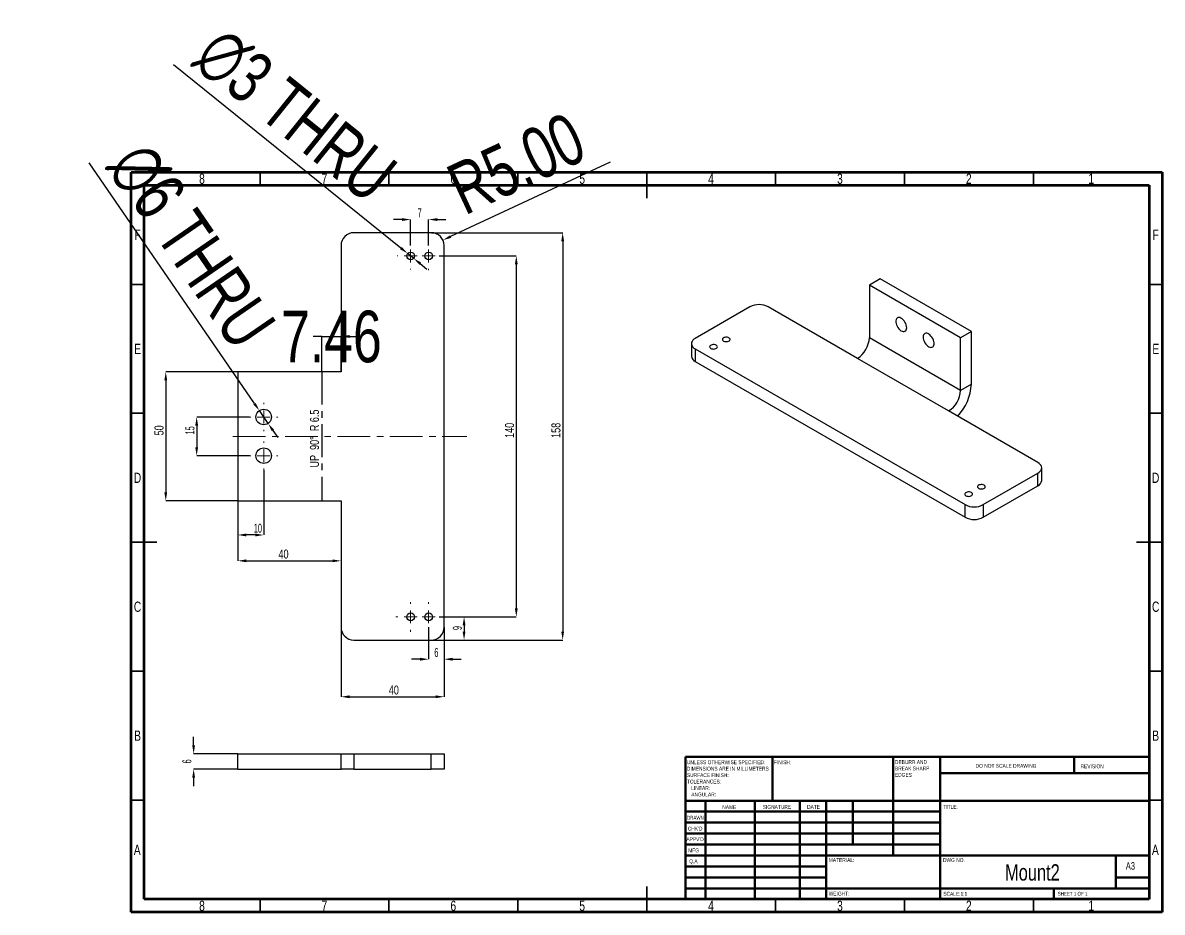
# Model space of a CAD drawing. Header units: inches. Extents: x 1517 to 7040, y -2638 to 1148.
# Drawn here: x 4843.7 to 5285.7, y 572.4 to 917.4 of the extents above; entities that cross this region are included whole.
import ezdxf

# ---------------------------------------------------------------- set-up
doc = ezdxf.new("R2010")
doc.units = ezdxf.units.IN
doc.header["$MEASUREMENT"] = 0
doc.linetypes.add('CENTERX2', pattern=[20.32, 12.7, -2.54, 2.54, -2.54])
doc.styles.add('SLDTEXTSTYLE0', font='TXT', dxfattribs={"width": 0.75})
doc.styles.add('SLDTEXTSTYLE1', font='TXT', dxfattribs={"width": 0.686449})
doc.styles.add('SLDTEXTSTYLE2', font='TXT', dxfattribs={"width": 0.6875})
doc.styles.add('SLDTEXTSTYLE3', font='TXT', dxfattribs={"width": 0.75})
doc.styles.add('SLDTEXTSTYLE8', font='TXT', dxfattribs={"width": 0.589474})
doc.dimstyles.new('SLDDIMSTYLE0', dxfattribs={"dimtxt": 3.5, "dimasz": 3.302, "dimexe": 0, "dimexo": 0.0625, "dimgap": 0.875, "dimtad": 1, "dimrnd": 1e-09, "dimzin": 12, "dimdsep": 46, "dimtxsty": 'SLDTEXTSTYLE3', "dimsah": 1, "dimcen": 0.09, "dimadec": 0, "dimazin": 3, "dimtfac": 1, "dimtofl": 0, "dimtmove": 0, "dimatfit": 3, "dimfxl": 0, "dimfrac": 2, "dimtolj": 1, "dimtzin": 12, "dimarcsym": 0})
doc.dimstyles.new('SLDDIMSTYLE1', dxfattribs={"dimtxt": 3.5, "dimasz": 3.302, "dimexe": 0, "dimexo": 0.0625, "dimgap": 0.875, "dimtad": 1, "dimrnd": 1e-09, "dimzin": 12, "dimdsep": 46, "dimtxsty": 'SLDTEXTSTYLE8', "dimsah": 1, "dimcen": 0.09, "dimadec": 0, "dimazin": 3, "dimtfac": 1, "dimtofl": 0, "dimtmove": 0, "dimatfit": 3, "dimfxl": 0, "dimfrac": 2, "dimtolj": 1, "dimtzin": 12, "dimarcsym": 0})
doc.dimstyles.new('SLDDIMSTYLE2', dxfattribs={"dimtxt": 20, "dimasz": 3.302, "dimexe": 0, "dimexo": 0.0625, "dimgap": 5, "dimtad": 0, "dimtih": 1, "dimtoh": 1, "dimrnd": 1e-09, "dimzin": 4, "dimdsep": 46, "dimtxsty": 'SLDTEXTSTYLE0', "dimblk1": 'NONE', "dimsah": 1, "dimcen": 0, "dimadec": 0, "dimazin": 1, "dimtfac": 1, "dimtmove": 0, "dimatfit": 3, "dimldrblk": 'NONE', "dimfxl": 0, "dimfrac": 2, "dimtolj": 1, "dimtzin": 12, "dimarcsym": 0})
doc.dimstyles.new('SLDDIMSTYLE3', dxfattribs={"dimtxt": 20, "dimasz": 3.302, "dimexe": 0, "dimexo": 0.0625, "dimgap": 5, "dimtad": 1, "dimrnd": 1e-09, "dimzin": 12, "dimdsep": 46, "dimtxsty": 'SLDTEXTSTYLE0', "dimsah": 1, "dimcen": 0.09, "dimadec": 0, "dimazin": 3, "dimtfac": 1, "dimtmove": 0, "dimatfit": 0, "dimfxl": 0, "dimfrac": 2, "dimtolj": 1, "dimtzin": 12, "dimarcsym": 0})
doc.dimstyles.new('SLDDIMSTYLE4', dxfattribs={"dimtxt": 20, "dimasz": 3.302, "dimexe": 0, "dimexo": 0.0625, "dimgap": 5, "dimtad": 1, "dimrnd": 1e-09, "dimzin": 4, "dimdsep": 46, "dimtxsty": 'SLDTEXTSTYLE0', "dimsah": 1, "dimcen": 0, "dimadec": 0, "dimazin": 1, "dimtfac": 1, "dimtofl": 0, "dimtmove": 0, "dimatfit": 3, "dimfxl": 0, "dimfrac": 2, "dimtolj": 1, "dimtzin": 12, "dimarcsym": 0})

# ---------------------------------------------------------------- blocks, each defined once
blk = doc.blocks.new('SW_NOTE_0')
at = {"color": 0, "linetype": 'Continuous', "lineweight": 0, "char_height": 1.5, "attachment_point": 1, "style": 'SLDTEXTSTYLE0'}
for s, insert in [('UNLESS OTHERWISE SPECIFIED:', (0, 1.93)), ('SURFACE FINISH:', (0, -3.07)), ('DIMENSIONS ARE IN MILLIMETERS', (0, -0.57)), ('TOLERANCES:', (0, -5.57)), ('LINEAR:', (1.69, -8.07)), ('ANGULAR:', (1.69, -10.57))]:
    blk.add_mtext(s, dxfattribs=dict(at, insert=insert))
blk = doc.blocks.new('SW_NOTE_0_1')
at = {"color": 0, "linetype": 'Continuous', "lineweight": 0, "char_height": 1.5, "attachment_point": 1, "style": 'SLDTEXTSTYLE0'}
for s, insert in [('DEBURR AND', (0, 1.93)), ('BREAK SHARP', (0, -0.57)), ('EDGES', (0, -3.07))]:
    blk.add_mtext(s, dxfattribs=dict(at, insert=insert))
blk = doc.blocks.new('*D649')
at = {"color": 0, "linetype": 'Continuous', "lineweight": -2, "transparency": 16777216}
for p, q in [((4927.08, 781.97), (4899.14, 781.97)), ((4899.14, 778.67), (4899.14, 735.27)), ((4927.08, 731.97), (4899.14, 731.97))]:
    blk.add_line(p, q, dxfattribs=at)
at = {"color": 0, "linetype": 'Continuous', "transparency": 16777216}
for points in [[(4898.59, 778.67), (4899.69, 778.67), (4899.14, 781.97)], [(4898.59, 735.27), (4899.69, 735.27), (4899.14, 731.97)]]:
    blk.add_solid(points, dxfattribs=at)
at = {"layer": 'Defpoints', "color": 0, "linetype": 'Continuous', "transparency": 16777216}
for p in [(4927.14, 781.97), (4899.14, 731.97), (4927.14, 731.97)]:
    blk.add_point(p, dxfattribs=at)
at = {"color": 0, "linetype": 'Continuous', "lineweight": 18, "transparency": 16777216, "insert": (4894.77, 759.29), "char_height": 3.5, "attachment_point": 2, "rotation": 90, "style": 'SLDTEXTSTYLE3'}
blk.add_mtext('\\A1;50', dxfattribs=at)
blk = doc.blocks.new('*D650')
at = {"color": 0, "linetype": 'Continuous', "lineweight": -2, "transparency": 16777216}
for p, q in [((4931.58, 764.47), (4911.14, 764.47)), ((4911.14, 761.17), (4911.14, 752.77)), ((4931.58, 749.47), (4911.14, 749.47))]:
    blk.add_line(p, q, dxfattribs=at)
at = {"color": 0, "linetype": 'Continuous', "transparency": 16777216}
for points in [[(4910.59, 761.17), (4911.69, 761.17), (4911.14, 764.47)], [(4910.59, 752.77), (4911.69, 752.77), (4911.14, 749.47)]]:
    blk.add_solid(points, dxfattribs=at)
at = {"layer": 'Defpoints', "color": 0, "linetype": 'Continuous', "transparency": 16777216}
for p in [(4931.64, 764.47), (4911.14, 749.47), (4931.64, 749.47)]:
    blk.add_point(p, dxfattribs=at)
at = {"color": 0, "linetype": 'Continuous', "lineweight": 18, "transparency": 16777216, "insert": (4906.77, 759.29), "char_height": 3.5, "attachment_point": 2, "rotation": 90, "style": 'SLDTEXTSTYLE8'}
blk.add_mtext('\\A1;15', dxfattribs=at)
blk = doc.blocks.new('*D651')
at = {"color": 0, "linetype": 'Continuous', "lineweight": -2, "transparency": 16777216}
for p, q in [((4937.14, 743.9), (4937.14, 718.72)), ((4927.14, 731.9), (4927.14, 718.72)), ((4933.84, 718.72), (4930.45, 718.72))]:
    blk.add_line(p, q, dxfattribs=at)
at = {"color": 0, "linetype": 'Continuous', "transparency": 16777216}
for points in [[(4930.45, 719.27), (4930.45, 718.17), (4927.14, 718.72)], [(4933.84, 719.27), (4933.84, 718.17), (4937.14, 718.72)]]:
    blk.add_solid(points, dxfattribs=at)
at = {"layer": 'Defpoints', "color": 0, "linetype": 'Continuous', "transparency": 16777216}
for p in [(4937.14, 743.97), (4927.14, 731.97), (4927.14, 718.72)]:
    blk.add_point(p, dxfattribs=at)
at = {"color": 0, "linetype": 'Continuous', "lineweight": 18, "transparency": 16777216, "insert": (4934.9, 723.09), "char_height": 3.5, "attachment_point": 2, "style": 'SLDTEXTSTYLE8'}
blk.add_mtext('\\A1;10', dxfattribs=at)
blk = doc.blocks.new('*D652')
at = {"color": 0, "linetype": 'Continuous', "lineweight": -2, "transparency": 16777216}
for p, q in [((4927.14, 731.9), (4927.14, 708.7)), ((4967.14, 731.9), (4967.14, 708.7)), ((4930.45, 708.7), (4963.84, 708.7))]:
    blk.add_line(p, q, dxfattribs=at)
at = {"color": 0, "linetype": 'Continuous', "transparency": 16777216}
for points in [[(4930.45, 709.25), (4930.45, 708.15), (4927.14, 708.7)], [(4963.84, 709.25), (4963.84, 708.15), (4967.14, 708.7)]]:
    blk.add_solid(points, dxfattribs=at)
at = {"layer": 'Defpoints', "color": 0, "linetype": 'Continuous', "transparency": 16777216}
for p in [(4927.14, 731.97), (4967.14, 731.97), (4967.14, 708.7)]:
    blk.add_point(p, dxfattribs=at)
at = {"color": 0, "linetype": 'Continuous', "lineweight": 18, "transparency": 16777216, "insert": (4944.84, 713.08), "char_height": 3.5, "attachment_point": 2, "style": 'SLDTEXTSTYLE3'}
blk.add_mtext('\\A1;40', dxfattribs=at)
blk = doc.blocks.new('*D653')
at = {"color": 0, "linetype": 'Continuous', "lineweight": -2, "transparency": 16777216}
for p, q in [((4959.68, 795.72), (4956.38, 795.72)), ((4959.68, 782.03), (4959.68, 795.72)), ((4959.68, 795.72), (4967.14, 795.72)), ((4967.14, 782.03), (4967.14, 795.72)), ((4970.45, 795.72), (4973.75, 795.72))]:
    blk.add_line(p, q, dxfattribs=at)
at = {"color": 0, "linetype": 'Continuous', "transparency": 16777216}
blk.add_solid([(4970.45, 796.27), (4970.45, 795.16), (4967.14, 795.72)], dxfattribs=at)
at = {"layer": 'Defpoints', "color": 0, "linetype": 'Continuous', "transparency": 16777216}
for p in [(4967.14, 795.72), (4959.68, 781.97), (4967.14, 781.97)]:
    blk.add_point(p, dxfattribs=at)
at = {"color": 0, "linetype": 'Continuous', "lineweight": 18, "transparency": 16777216, "insert": (4963.41, 805.72), "char_height": 20, "attachment_point": 2, "style": 'SLDTEXTSTYLE0'}
blk.add_mtext('\\A1;7.46', dxfattribs=at)
blk = doc.blocks.new('_None')
blk = doc.blocks.new('*D654')
at = {"color": 0, "linetype": 'Continuous', "lineweight": -2, "transparency": 16777216}
for p, q in [((4933.57, 769.66), (4869.4, 863.04)), ((4938.84, 762), (4935.45, 766.94)), ((4940.71, 759.27), (4942.58, 756.55))]:
    blk.add_line(p, q, dxfattribs=at)
at = {"color": 0, "linetype": 'Continuous', "transparency": 16777216}
for points in [[(4934.03, 769.97), (4933.12, 769.35), (4935.45, 766.94)], [(4941.17, 759.59), (4940.26, 758.96), (4938.84, 762)]]:
    blk.add_solid(points, dxfattribs=at)
at = {"layer": 'Defpoints', "color": 0, "linetype": 'Continuous', "transparency": 16777216}
for p in [(4935.45, 766.94), (4938.84, 762)]:
    blk.add_point(p, dxfattribs=at)
at = {"color": 0, "linetype": 'Continuous', "lineweight": 18, "transparency": 16777216, "insert": (4892.83, 873.08), "char_height": 20, "attachment_point": 1, "rotation": 304.5006, "style": 'SLDTEXTSTYLE0'}
blk.add_mtext('\\A1;∅6 THRU', dxfattribs=at)
blk = doc.blocks.new('*D655')
at = {"color": 0, "linetype": 'Continuous', "lineweight": -2, "transparency": 16777216}
for p, q in [((4967.14, 682.9), (4967.14, 655.97)), ((5007.14, 682.9), (5007.14, 655.97)), ((4970.45, 655.97), (5003.84, 655.97))]:
    blk.add_line(p, q, dxfattribs=at)
at = {"color": 0, "linetype": 'Continuous', "transparency": 16777216}
for points in [[(4970.45, 656.52), (4970.45, 655.42), (4967.14, 655.97)], [(5003.84, 656.52), (5003.84, 655.42), (5007.14, 655.97)]]:
    blk.add_solid(points, dxfattribs=at)
at = {"layer": 'Defpoints', "color": 0, "linetype": 'Continuous', "transparency": 16777216}
for p in [(4967.14, 682.97), (5007.14, 682.97), (5007.14, 655.97)]:
    blk.add_point(p, dxfattribs=at)
at = {"color": 0, "linetype": 'Continuous', "lineweight": 18, "transparency": 16777216, "insert": (4987.63, 660.34), "char_height": 3.5, "attachment_point": 2, "style": 'SLDTEXTSTYLE3'}
blk.add_mtext('\\A1;40', dxfattribs=at)
blk = doc.blocks.new('*D656')
at = {"color": 0, "linetype": 'Continuous', "lineweight": -2, "transparency": 16777216}
for p, q in [((4990.84, 841.07), (4987.54, 841.07)), ((4994.14, 831.03), (4994.14, 841.07)), ((5001.14, 831.03), (5001.14, 841.07)), ((5004.45, 841.07), (5007.75, 841.07))]:
    blk.add_line(p, q, dxfattribs=at)
at = {"color": 0, "linetype": 'Continuous', "transparency": 16777216}
for points in [[(4990.84, 841.62), (4990.84, 840.52), (4994.14, 841.07)], [(5004.45, 841.62), (5004.45, 840.52), (5001.14, 841.07)]]:
    blk.add_solid(points, dxfattribs=at)
at = {"layer": 'Defpoints', "color": 0, "linetype": 'Continuous', "transparency": 16777216}
for p in [(5001.14, 841.07), (4994.14, 830.97), (5001.14, 830.97)]:
    blk.add_point(p, dxfattribs=at)
at = {"color": 0, "linetype": 'Continuous', "lineweight": 18, "transparency": 16777216, "insert": (4997.64, 845.44), "char_height": 3.5, "attachment_point": 2, "style": 'SLDTEXTSTYLE8'}
blk.add_mtext('\\A1;7', dxfattribs=at)
blk = doc.blocks.new('*D657')
at = {"color": 0, "linetype": 'Continuous', "lineweight": -2, "transparency": 16777216}
blk.add_line((5071.59, 863.31), (5009.67, 834.47), dxfattribs=at)
at = {"color": 0, "linetype": 'Continuous', "transparency": 16777216}
blk.add_solid([(5009.44, 834.97), (5009.9, 833.97), (5006.68, 833.08)], dxfattribs=at)
at = {"layer": 'Defpoints', "color": 0, "linetype": 'Continuous', "transparency": 16777216}
for p in [(5006.68, 833.08), (5002.14, 830.97)]:
    blk.add_point(p, dxfattribs=at)
at = {"color": 0, "linetype": 'Continuous', "lineweight": 18, "transparency": 16777216, "insert": (5006.64, 860.64), "char_height": 20, "attachment_point": 1, "rotation": 24.972, "style": 'SLDTEXTSTYLE0'}
blk.add_mtext('\\A1;R5.00', dxfattribs=at)
blk = doc.blocks.new('*D658')
at = {"color": 0, "linetype": 'Continuous', "lineweight": -2, "transparency": 16777216}
for p, q in [((4990.4, 829.98), (4902.16, 901.05)), ((4995.31, 826.03), (4992.98, 827.91)), ((4997.88, 823.96), (5000.46, 821.88))]:
    blk.add_line(p, q, dxfattribs=at)
at = {"color": 0, "linetype": 'Continuous', "transparency": 16777216}
for points in [[(4990.75, 830.41), (4990.06, 829.55), (4992.98, 827.91)], [(4998.23, 824.38), (4997.54, 823.53), (4995.31, 826.03)]]:
    blk.add_solid(points, dxfattribs=at)
at = {"layer": 'Defpoints', "color": 0, "linetype": 'Continuous', "transparency": 16777216}
for p in [(4992.98, 827.91), (4995.31, 826.03)]:
    blk.add_point(p, dxfattribs=at)
at = {"color": 0, "linetype": 'Continuous', "lineweight": 18, "transparency": 16777216, "insert": (4921.74, 917.38), "char_height": 20, "attachment_point": 1, "rotation": 321.1539, "style": 'SLDTEXTSTYLE0'}
blk.add_mtext('\\A1;∅3 THRU', dxfattribs=at)
blk = doc.blocks.new('*D659')
at = {"color": 0, "linetype": 'Continuous', "lineweight": -2, "transparency": 16777216}
for p, q in [((5002.21, 835.97), (5053.14, 835.97)), ((5053.14, 832.67), (5053.14, 681.27)), ((5002.21, 677.97), (5053.14, 677.97))]:
    blk.add_line(p, q, dxfattribs=at)
at = {"color": 0, "linetype": 'Continuous', "transparency": 16777216}
for points in [[(5052.59, 832.67), (5053.69, 832.67), (5053.14, 835.97)], [(5052.59, 681.27), (5053.69, 681.27), (5053.14, 677.97)]]:
    blk.add_solid(points, dxfattribs=at)
at = {"layer": 'Defpoints', "color": 0, "linetype": 'Continuous', "transparency": 16777216}
for p in [(5002.14, 835.97), (5002.14, 677.97), (5053.14, 677.97)]:
    blk.add_point(p, dxfattribs=at)
at = {"color": 0, "linetype": 'Continuous', "lineweight": 18, "transparency": 16777216, "insert": (5048.77, 759.29), "char_height": 3.5, "attachment_point": 2, "rotation": 90, "style": 'SLDTEXTSTYLE3'}
blk.add_mtext('\\A1;158', dxfattribs=at)
blk = doc.blocks.new('*D660')
at = {"color": 0, "linetype": 'Continuous', "lineweight": -2, "transparency": 16777216}
for p, q in [((5005.21, 826.97), (5035.14, 826.97)), ((5035.14, 823.67), (5035.14, 690.27)), ((5005.21, 686.97), (5035.14, 686.97))]:
    blk.add_line(p, q, dxfattribs=at)
at = {"color": 0, "linetype": 'Continuous', "transparency": 16777216}
for points in [[(5034.59, 823.67), (5035.69, 823.67), (5035.14, 826.97)], [(5034.59, 690.27), (5035.69, 690.27), (5035.14, 686.97)]]:
    blk.add_solid(points, dxfattribs=at)
at = {"layer": 'Defpoints', "color": 0, "linetype": 'Continuous', "transparency": 16777216}
for p in [(5005.14, 826.97), (5005.14, 686.97), (5035.14, 686.97)]:
    blk.add_point(p, dxfattribs=at)
at = {"color": 0, "linetype": 'Continuous', "lineweight": 18, "transparency": 16777216, "insert": (5030.77, 759.29), "char_height": 3.5, "attachment_point": 2, "rotation": 90, "style": 'SLDTEXTSTYLE3'}
blk.add_mtext('\\A1;140', dxfattribs=at)
blk = doc.blocks.new('*D661')
at = {"color": 0, "linetype": 'Continuous', "lineweight": -2, "transparency": 16777216}
for p, q in [((5005.21, 686.97), (5014.88, 686.97)), ((5014.88, 683.67), (5014.88, 681.27)), ((5002.21, 677.97), (5014.88, 677.97))]:
    blk.add_line(p, q, dxfattribs=at)
at = {"color": 0, "linetype": 'Continuous', "transparency": 16777216}
for points in [[(5014.33, 683.67), (5015.43, 683.67), (5014.88, 686.97)], [(5014.33, 681.27), (5015.43, 681.27), (5014.88, 677.97)]]:
    blk.add_solid(points, dxfattribs=at)
at = {"layer": 'Defpoints', "color": 0, "linetype": 'Continuous', "transparency": 16777216}
for p in [(5005.14, 686.97), (5002.14, 677.97), (5014.88, 677.97)]:
    blk.add_point(p, dxfattribs=at)
at = {"color": 0, "linetype": 'Continuous', "lineweight": 18, "transparency": 16777216, "insert": (5010.5, 682.61), "char_height": 3.5, "attachment_point": 2, "rotation": 90, "style": 'SLDTEXTSTYLE8'}
blk.add_mtext('\\A1;9', dxfattribs=at)
blk = doc.blocks.new('*D662')
at = {"color": 0, "linetype": 'Continuous', "lineweight": -2, "transparency": 16777216}
for p, q in [((5001.14, 682.9), (5001.14, 670.53)), ((5007.14, 682.9), (5007.14, 670.53)), ((4997.84, 670.53), (4994.54, 670.53)), ((5010.45, 670.53), (5013.75, 670.53))]:
    blk.add_line(p, q, dxfattribs=at)
at = {"color": 0, "linetype": 'Continuous', "transparency": 16777216}
for points in [[(4997.84, 671.08), (4997.84, 669.98), (5001.14, 670.53)], [(5010.45, 671.08), (5010.45, 669.98), (5007.14, 670.53)]]:
    blk.add_solid(points, dxfattribs=at)
at = {"layer": 'Defpoints', "color": 0, "linetype": 'Continuous', "transparency": 16777216}
for p in [(5001.14, 682.97), (5007.14, 682.97), (5001.14, 670.53)]:
    blk.add_point(p, dxfattribs=at)
at = {"color": 0, "linetype": 'Continuous', "lineweight": 18, "transparency": 16777216, "insert": (5004.14, 674.91), "char_height": 3.5, "attachment_point": 2, "style": 'SLDTEXTSTYLE8'}
blk.add_mtext('\\A1;6', dxfattribs=at)
blk = doc.blocks.new('SW_CENTERMARKSYMBOL_0')
at = {"color": 0, "linetype": 'Continuous', "lineweight": 18}
for p, q in [((0, 5), (0, 5.5)), ((-5, 0), (-5.5, 0)), ((0, 0), (-2.5, 0)), ((0, 0), (0, 2.5)), ((0, 0), (0, -2.5)), ((0, 0), (2.5, 0)), ((5, 0), (5.5, 0)), ((0, -5), (0, -5.5))]:
    blk.add_line(p, q, dxfattribs=at)
blk = doc.blocks.new('SW_CENTERMARKSYMBOL_1')
at = {"color": 0, "linetype": 'Continuous', "lineweight": 18}
for p, q in [((0, 5), (0, 5.5)), ((-5, 0), (-5.5, 0)), ((0, 0), (-2.5, 0)), ((0, 0), (0, 2.5)), ((0, 0), (0, -2.5)), ((0, 0), (2.5, 0)), ((5, 0), (5.5, 0)), ((0, -5), (0, -5.5))]:
    blk.add_line(p, q, dxfattribs=at)
blk = doc.blocks.new('SW_CENTERMARKSYMBOL_2')
at = {"color": 0, "linetype": 'Continuous', "lineweight": 18}
for p, q in [((0, 5), (0, 5.75)), ((-5, 0), (-5.75, 0)), ((0, 0), (-2.5, 0)), ((0, 0), (0, 2.5)), ((0, 0), (0, -2.5)), ((0, 0), (2.5, 0)), ((5, 0), (5.75, 0)), ((0, -5), (0, -5.75))]:
    blk.add_line(p, q, dxfattribs=at)
blk = doc.blocks.new('SW_CENTERMARKSYMBOL_3')
at = {"color": 0, "linetype": 'Continuous', "lineweight": 18}
for p, q in [((0, 5), (0, 5.75)), ((-5, 0), (-5.75, 0)), ((0, 0), (-2.5, 0)), ((0, 0), (0, 2.5)), ((0, 0), (0, -2.5)), ((0, 0), (2.5, 0)), ((5, 0), (5.75, 0)), ((0, -5), (0, -5.75))]:
    blk.add_line(p, q, dxfattribs=at)
blk = doc.blocks.new('SW_CENTERMARKSYMBOL_4')
at = {"color": 0, "linetype": 'Continuous', "lineweight": 18}
for p, q in [((0, 5), (0, 5.5)), ((-5, 0), (-5.5, 0)), ((0, 0), (-2.5, 0)), ((0, 0), (0, 2.5)), ((0, 0), (0, -2.5)), ((0, 0), (2.5, 0)), ((5, 0), (5.5, 0)), ((0, -5), (0, -5.5))]:
    blk.add_line(p, q, dxfattribs=at)
blk = doc.blocks.new('SW_CENTERMARKSYMBOL_5')
at = {"color": 0, "linetype": 'Continuous', "lineweight": 0}
for p, q in [((0, 5), (0, 5.25)), ((-5, 0), (-5.25, 0)), ((0, 0), (-2.5, 0)), ((0, 0), (0, 2.5)), ((0, 0), (0, -2.5)), ((0, 0), (2.5, 0)), ((5, 0), (5.25, 0)), ((0, -5), (0, -5.25))]:
    blk.add_line(p, q, dxfattribs=at)
blk = doc.blocks.new('*D663')
at = {"color": 0, "linetype": 'Continuous', "lineweight": -2, "transparency": 16777216}
for p, q in [((4909.96, 637.19), (4909.96, 640.49)), ((4927.08, 633.88), (4909.96, 633.88)), ((4927.08, 627.88), (4909.96, 627.88)), ((4909.96, 624.58), (4909.96, 621.28))]:
    blk.add_line(p, q, dxfattribs=at)
at = {"color": 0, "linetype": 'Continuous', "transparency": 16777216}
for points in [[(4909.41, 637.19), (4910.51, 637.19), (4909.96, 633.88)], [(4909.41, 624.58), (4910.51, 624.58), (4909.96, 627.88)]]:
    blk.add_solid(points, dxfattribs=at)
at = {"layer": 'Defpoints', "color": 0, "linetype": 'Continuous', "transparency": 16777216}
for p in [(4927.14, 633.88), (4909.96, 627.88), (4927.14, 627.88)]:
    blk.add_point(p, dxfattribs=at)
at = {"color": 0, "linetype": 'Continuous', "lineweight": 18, "transparency": 16777216, "insert": (4905.59, 630.88), "char_height": 3.5, "attachment_point": 2, "rotation": 90, "style": 'SLDTEXTSTYLE8'}
blk.add_mtext('\\A1;6', dxfattribs=at)

msp = doc.modelspace()

# ---------------------------------------------------------------- linework, layer by layer
at = {"color": 7, "linetype": 'Continuous', "lineweight": 70}
for p, q in [((4885.738, 572.405), (4885.738, 859.405)), ((4885.738, 859.405), (5285.738, 859.405)), ((5285.738, 859.405), (5285.738, 572.405)), ((4890.738, 577.405), (4890.738, 854.405)), ((4890.738, 854.405), (5280.738, 854.405)), ((5280.738, 854.405), (5280.738, 577.405)), ((5280.738, 577.405), (4890.738, 577.405)), ((5285.738, 572.405), (4885.738, 572.405))]:
    msp.add_line(p, q, dxfattribs=at)
at = {"color": 7, "linetype": 'Continuous', "lineweight": 35}
for p, q in [((4935.738, 854.405), (4935.738, 859.405)), ((4985.738, 854.405), (4985.738, 859.405)), ((5035.738, 854.405), (5035.738, 859.405)), ((5085.738, 859.405), (5085.738, 849.405)), ((5085.738, 854.405), (5085.738, 859.405)), ((5135.738, 854.405), (5135.738, 859.405)), ((5185.738, 854.405), (5185.738, 859.405)), ((5235.738, 854.405), (5235.738, 859.405)), ((4890.738, 815.905), (4885.738, 815.905)), ((5280.738, 815.905), (5285.738, 815.905)), ((4890.738, 765.905), (4885.738, 765.905)), ((5280.738, 765.905), (5285.738, 765.905)), ((4885.738, 715.905), (4895.738, 715.905)), ((4890.738, 715.905), (4885.738, 715.905)), ((5285.738, 715.905), (5275.738, 715.905)), ((5280.738, 715.905), (5285.738, 715.905)), ((4890.738, 665.905), (4885.738, 665.905)), ((5280.738, 665.905), (5285.738, 665.905)), ((4890.738, 615.905), (4885.738, 615.905)), ((5280.738, 615.905), (5285.738, 615.905)), ((5085.738, 572.405), (5085.738, 582.405)), ((4935.738, 577.405), (4935.738, 572.405)), ((4985.738, 577.405), (4985.738, 572.405)), ((5035.738, 577.405), (5035.738, 572.405)), ((5085.738, 577.405), (5085.738, 572.405)), ((5135.738, 577.405), (5135.738, 572.405)), ((5185.738, 577.405), (5185.738, 572.405)), ((5235.738, 577.405), (5235.738, 572.405))]:
    msp.add_line(p, q, dxfattribs=at)
at = {"color": 7, "linetype": 'Continuous', "lineweight": 25}
for p, q in [((5002.144, 835.967), (4972.144, 835.967)), ((4967.144, 830.967), (4967.144, 781.967)), ((5007.144, 682.967), (5007.144, 830.967)), ((5176.355, 818.106), (5172.112, 815.656)), ((5211.71, 797.695), (5176.355, 818.106)), ((5207.468, 795.246), (5172.112, 815.656)), ((5172.112, 815.656), (5172.112, 795.18)), ((5125.797, 807.221), (5104.584, 794.975)), ((5167.516, 787.219), (5132.868, 807.221)), ((5211.71, 797.695), (5207.468, 795.246)), ((5211.71, 777.219), (5211.71, 797.695)), ((5103.119, 792.934), (5103.119, 788.034)), ((5207.468, 774.769), (5172.112, 795.18)), ((5207.468, 774.769), (5207.468, 795.246)), ((5104.584, 790.893), (5209.235, 730.478)), ((5104.584, 790.893), (5104.584, 785.993)), ((5202.872, 766.808), (5167.516, 787.219)), ((5104.584, 785.993), (5209.235, 725.579)), ((4927.144, 781.967), (4927.144, 731.967)), ((4967.144, 781.967), (4927.144, 781.967)), ((5211.71, 777.219), (5207.468, 774.769)), ((5237.52, 746.806), (5202.872, 766.808)), ((5216.307, 730.478), (5237.52, 742.724)), ((5237.52, 737.825), (5237.52, 742.724)), ((5238.984, 739.866), (5238.984, 744.765)), ((5216.307, 725.579), (5237.52, 737.825)), ((4927.144, 731.967), (4967.144, 731.967)), ((4967.144, 731.967), (4967.144, 682.967)), ((5209.235, 725.579), (5209.235, 730.478)), ((5216.307, 730.478), (5216.307, 725.579)), ((4972.144, 677.967), (5002.144, 677.967)), ((4927.144, 627.884), (4927.144, 633.884)), ((4927.144, 633.884), (4967.144, 633.884)), ((4967.144, 627.884), (4967.144, 633.884)), ((4967.144, 633.884), (4972.144, 633.884)), ((4972.144, 633.884), (4972.144, 627.884)), ((4972.144, 633.884), (5002.144, 633.884)), ((5002.144, 627.884), (5002.144, 633.884)), ((5002.144, 633.884), (5007.144, 633.884)), ((5007.144, 633.884), (5007.144, 627.884)), ((4927.144, 627.884), (4967.144, 627.884)), ((4972.144, 627.884), (4967.144, 627.884)), ((4972.144, 627.884), (5002.144, 627.884)), ((5007.144, 627.884), (5002.144, 627.884))]:
    msp.add_line(p, q, dxfattribs=at)
at = {"color": 7, "linetype": 'CENTERX2'}
msp.add_line((4959.683, 781.967), (4959.683, 731.967), dxfattribs=at)
at = {"color": 7, "linetype": 'CENTERX2', "lineweight": 18}
msp.add_line((4925.144, 756.967), (5015.969, 756.967), dxfattribs=at)
at = {"color": 7, "linetype": 'Continuous', "lineweight": 50}
for p, q in [((5100.738, 632.655), (5280.738, 632.655)), ((5100.738, 632.655), (5100.738, 577.405)), ((5134.538, 615.655), (5134.538, 632.655)), ((5181.338, 632.655), (5181.338, 594.405)), ((5199.538, 632.655), (5199.538, 577.405)), ((5251.538, 626.28), (5251.538, 632.655)), ((5280.738, 626.28), (5199.538, 626.28)), ((5280.738, 615.655), (5100.738, 615.655)), ((5108.538, 615.655), (5108.538, 577.405)), ((5127.729, 615.655), (5127.729, 577.405)), ((5145.137, 615.655), (5145.137, 577.405)), ((5155.338, 577.405), (5155.338, 615.655)), ((5165.738, 598.655), (5165.738, 615.655)), ((5199.538, 611.405), (5100.738, 611.405)), ((5199.538, 607.155), (5100.738, 607.155)), ((5199.538, 602.905), (5100.738, 602.905)), ((5199.538, 598.655), (5100.738, 598.655)), ((5155.338, 594.405), (5100.738, 594.405)), ((5155.338, 594.405), (5280.738, 594.405)), ((5267.738, 581.655), (5267.738, 594.405)), ((5155.338, 590.155), (5100.738, 590.155)), ((5155.338, 585.905), (5100.738, 585.905)), ((5280.738, 585.905), (5267.738, 585.905)), ((5100.738, 581.655), (5280.738, 581.655)), ((5243.738, 577.405), (5243.738, 581.655))]:
    msp.add_line(p, q, dxfattribs=at)
at = {"color": 7, "linetype": 'Continuous', "lineweight": 25, "flags": 128}
for points in [[(5186.608, 799.123), (5186.565, 799.641), (5186.436, 800.188), (5186.228, 800.742), (5185.948, 801.279), (5185.609, 801.778), (5185.223, 802.219), (5184.808, 802.583), (5184.379, 802.856), (5183.955, 803.026), (5183.553, 803.086), (5183.188, 803.034), (5182.877, 802.872), (5182.632, 802.607), (5182.463, 802.249), (5182.376, 801.813), (5182.376, 801.318), (5182.463, 800.782), (5182.632, 800.229), (5182.877, 799.681), (5183.188, 799.16), (5183.553, 798.687), (5183.955, 798.283), (5184.379, 797.963), (5184.808, 797.74), (5185.223, 797.625), (5185.609, 797.621), (5185.948, 797.728), (5186.228, 797.943), (5186.436, 798.256), (5186.565, 798.655), (5186.608, 799.123)], [(5192.972, 795.449), (5193.015, 794.931), (5193.144, 794.384), (5193.352, 793.83), (5193.632, 793.293), (5193.971, 792.793), (5194.357, 792.352), (5194.772, 791.988), (5195.201, 791.716), (5195.625, 791.546), (5196.028, 791.486), (5196.392, 791.538), (5196.703, 791.699), (5196.948, 791.965), (5197.117, 792.322), (5197.204, 792.758), (5197.204, 793.254), (5197.117, 793.789), (5196.948, 794.342), (5196.703, 794.891), (5196.392, 795.412), (5196.028, 795.884), (5195.625, 796.289), (5195.201, 796.609), (5194.772, 796.831), (5194.357, 796.947), (5193.971, 796.951), (5193.632, 796.843), (5193.352, 796.629), (5193.144, 796.316), (5193.015, 795.917), (5192.972, 795.449)], [(5104.584, 794.975), (5104.074, 794.63), (5103.664, 794.244), (5103.364, 793.826), (5103.181, 793.385), (5103.119, 792.934), (5103.181, 792.482), (5103.364, 792.042), (5103.664, 791.623), (5104.074, 791.237), (5104.584, 790.893)], [(5110.594, 791.097), (5110.936, 790.949), (5111.336, 790.863), (5111.762, 790.845), (5112.179, 790.898), (5112.554, 791.016), (5112.856, 791.19), (5113.06, 791.406), (5113.151, 791.647), (5113.12, 791.893), (5112.971, 792.124), (5112.715, 792.321), (5112.374, 792.469), (5111.974, 792.555), (5111.548, 792.573), (5111.131, 792.52), (5110.756, 792.402), (5110.454, 792.228), (5110.249, 792.012), (5110.159, 791.771), (5110.189, 791.525), (5110.338, 791.294), (5110.594, 791.097)], [(5115.544, 793.954), (5115.886, 793.806), (5116.286, 793.72), (5116.711, 793.703), (5117.129, 793.755), (5117.503, 793.873), (5117.805, 794.047), (5118.01, 794.264), (5118.101, 794.505), (5118.07, 794.75), (5117.921, 794.981), (5117.665, 795.179), (5117.323, 795.326), (5116.923, 795.413), (5116.497, 795.43), (5116.08, 795.378), (5115.706, 795.26), (5115.404, 795.085), (5115.199, 794.869), (5115.108, 794.628), (5115.139, 794.382), (5115.288, 794.151), (5115.544, 793.954)], [(5237.52, 742.724), (5238.029, 743.069), (5238.439, 743.455), (5238.739, 743.874), (5238.923, 744.314), (5238.984, 744.765), (5238.923, 745.217), (5238.739, 745.657), (5238.439, 746.076), (5238.029, 746.462), (5237.52, 746.806)], [(5216.66, 738.03), (5216.318, 738.178), (5215.918, 738.264), (5215.492, 738.282), (5215.075, 738.229), (5214.701, 738.111), (5214.399, 737.937), (5214.194, 737.72), (5214.103, 737.48), (5214.134, 737.234), (5214.283, 737.003), (5214.539, 736.806), (5214.881, 736.658), (5215.281, 736.572), (5215.706, 736.554), (5216.124, 736.606), (5216.498, 736.725), (5216.8, 736.899), (5217.005, 737.115), (5217.096, 737.356), (5217.065, 737.602), (5216.916, 737.833), (5216.66, 738.03)], [(5211.71, 735.173), (5211.369, 735.32), (5210.969, 735.407), (5210.543, 735.424), (5210.125, 735.372), (5209.751, 735.254), (5209.449, 735.079), (5209.244, 734.863), (5209.153, 734.622), (5209.184, 734.376), (5209.333, 734.145), (5209.589, 733.948), (5209.931, 733.8), (5210.331, 733.714), (5210.757, 733.697), (5211.174, 733.749), (5211.549, 733.867), (5211.85, 734.041), (5212.055, 734.258), (5212.146, 734.499), (5212.115, 734.744), (5211.966, 734.975), (5211.71, 735.173)]]:
    msp.add_lwpolyline(points, dxfattribs=at)
at = {"color": 7, "linetype": 'Continuous', "lineweight": 25}
for centre, radius in [((4994.144, 826.967), 1.5), ((5001.144, 826.967), 1.5), ((4937.144, 764.467), 3), ((4937.144, 749.467), 3), ((4994.144, 686.967), 1.5), ((5001.144, 686.967), 1.5)]:
    msp.add_circle(centre, radius, dxfattribs=at)
for centre, radius, start, end in [((4972.144, 830.967), 5, 90, 180), ((5002.144, 830.967), 5, 0, 90), ((5129.332, 800.46), 7.629, 62.39104, 117.60896), ((5162.172, 795.611), 9.95, 302.48735, 357.51265), ((5105.6, 788.269), 2.492, 185.39445, 245.92569), ((5197.527, 775.201), 9.95, 302.48713, 357.51287), ((5192.258, 778.186), 19.476, 316.50105, 357.15313), ((5236.446, 740.141), 2.553, 294.86732, 353.81254), ((5212.771, 737.239), 7.629, 242.39104, 297.60896), ((5212.771, 732.339), 7.629, 242.39104, 297.60896), ((4972.144, 682.967), 5, 180, 270), ((5002.144, 682.967), 5, 270, 0)]:
    msp.add_arc(centre, radius, start, end, dxfattribs=at)

# ---------------------------------------------------------------- block references
at = {"color": 7, "linetype": 'Continuous', "lineweight": 0}
for name, p in [('SW_CENTERMARKSYMBOL_5', (4994.144, 826.967)), ('SW_CENTERMARKSYMBOL_4', (5001.144, 826.967)), ('SW_CENTERMARKSYMBOL_0', (4937.144, 764.467)), ('SW_CENTERMARKSYMBOL_1', (4937.144, 749.467)), ('SW_CENTERMARKSYMBOL_2', (4994.144, 686.967)), ('SW_CENTERMARKSYMBOL_3', (5001.144, 686.967)), ('SW_NOTE_0', (5101.332, 629.393)), ('SW_NOTE_0_1', (5182.048, 629.475))]:
    msp.add_blockref(name, p, dxfattribs=at)

# ---------------------------------------------------------------- texts
for s, insert, char_height, attachment_point, style in [('8', (4913.199, 858.879), 3.969, 2, 'SLDTEXTSTYLE0'), ('7', (4960.699, 858.879), 3.969, 2, 'SLDTEXTSTYLE0'), ('6', (5010.699, 858.879), 3.969, 2, 'SLDTEXTSTYLE0'), ('5', (5060.699, 858.879), 3.969, 2, 'SLDTEXTSTYLE0'), ('4', (5110.699, 858.879), 3.969, 2, 'SLDTEXTSTYLE0'), ('3', (5160.699, 858.879), 3.969, 2, 'SLDTEXTSTYLE0'), ('2', (5210.699, 858.879), 3.969, 2, 'SLDTEXTSTYLE0'), ('1', (5258.199, 858.879), 3.969, 2, 'SLDTEXTSTYLE0'), ('F', (4888.196, 837.129), 3.969, 2, 'SLDTEXTSTYLE0'), ('F', (5283.196, 837.129), 3.969, 2, 'SLDTEXTSTYLE0'), ('E', (4888.246, 792.879), 3.969, 2, 'SLDTEXTSTYLE0'), ('E', (5283.246, 792.879), 3.969, 2, 'SLDTEXTSTYLE0'), ('D', (4888.191, 742.879), 3.969, 2, 'SLDTEXTSTYLE0'), ('D', (5283.191, 742.879), 3.969, 2, 'SLDTEXTSTYLE0'), ('C', (4888.197, 692.879), 3.969, 2, 'SLDTEXTSTYLE0'), ('C', (5283.197, 692.879), 3.969, 2, 'SLDTEXTSTYLE0'), ('B', (4888.209, 642.879), 3.969, 2, 'SLDTEXTSTYLE0'), ('B', (5283.209, 642.879), 3.969, 2, 'SLDTEXTSTYLE0'), ('FINISH:', (5135.11, 631.325), 1.5, 1, 'SLDTEXTSTYLE0'), ('DO NOT SCALE DRAWING', (5213.353, 629.938), 1.5, 1, 'SLDTEXTSTYLE0'), ('REVISION', (5254.066, 629.74), 1.5, 1, 'SLDTEXTSTYLE0'), ('NAME', (5115.061, 613.907), 1.5, 1, 'SLDTEXTSTYLE0'), ('SIGNATURE', (5130.772, 613.967), 1.5, 1, 'SLDTEXTSTYLE0'), ('DATE', (5147.953, 613.981), 1.5, 1, 'SLDTEXTSTYLE0'), ('TITLE:', (5200.829, 613.981), 1.5, 1, 'SLDTEXTSTYLE0'), ('DRAWN', (5101.382, 609.79), 1.5, 1, 'SLDTEXTSTYLE1'), ("APPV'D", (5101.14, 601.471), 1.5, 1, 'SLDTEXTSTYLE0'), ("CHK'D", (5101.678, 605.567), 1.5, 1, 'SLDTEXTSTYLE0'), ('A', (4888.078, 598.573), 3.969, 2, 'SLDTEXTSTYLE0'), ('MFG', (5101.862, 597.121), 1.5, 1, 'SLDTEXTSTYLE0'), ('A', (5283.078, 598.573), 3.969, 2, 'SLDTEXTSTYLE0'), ('Q.A', (5102.248, 592.91), 1.5, 1, 'SLDTEXTSTYLE0'), ('MATERIAL:', (5156.384, 593.391), 1.5, 1, 'SLDTEXTSTYLE0'), ('DWG NO.', (5200.691, 593.391), 1.5, 1, 'SLDTEXTSTYLE0'), ('Mount2', (5235.377, 591.012), 6.35, 2, 'SLDTEXTSTYLE0'), ('A3', (5271.61, 591.812), 2.9104, 1, 'SLDTEXTSTYLE0'), ('WEIGHT:', (5156.356, 580.355), 1.4986, 1, 'SLDTEXTSTYLE0'), ('SCALE:1:1', (5200.812, 580.305), 1.5, 1, 'SLDTEXTSTYLE0'), ('SHEET 1 OF 1', (5245.217, 580.305), 1.5, 1, 'SLDTEXTSTYLE2'), ('8', (4913.199, 576.879), 3.969, 2, 'SLDTEXTSTYLE0'), ('7', (4960.699, 576.879), 3.969, 2, 'SLDTEXTSTYLE0'), ('6', (5010.699, 576.879), 3.969, 2, 'SLDTEXTSTYLE0'), ('5', (5060.699, 576.879), 3.969, 2, 'SLDTEXTSTYLE0'), ('4', (5110.699, 576.879), 3.969, 2, 'SLDTEXTSTYLE0'), ('3', (5160.699, 576.879), 3.969, 2, 'SLDTEXTSTYLE0'), ('2', (5210.699, 576.879), 3.969, 2, 'SLDTEXTSTYLE0'), ('1', (5258.199, 576.879), 3.969, 2, 'SLDTEXTSTYLE0')]:
    msp.add_mtext(s, dxfattribs=dict(at, insert=insert, char_height=char_height, attachment_point=attachment_point, style=style))
at = {"color": 7, "linetype": 'Continuous', "lineweight": 0, "insert": (4955.085, 756.119), "char_height": 3.5, "attachment_point": 2, "rotation": 90, "style": 'SLDTEXTSTYLE3'}
msp.add_mtext('UP  90°  R 6.5', dxfattribs=at)

# ---------------------------------------------------------------- dimensions: what is measured, and where the dimension line sits
at = {"color": 7, "linetype": 'Continuous', "lineweight": 18}
for p1, p2, picture, middle in [((4995.313, 826.027), (4992.976, 827.908), '*D658', (4944.997, 866.548)), ((4938.844, 761.995), (4935.445, 766.94), '*D654', (4900.552, 817.709))]:
    dim = msp.add_diameter_dim_2p(p1=p1, p2=p2, text='<> THRU', dimstyle='SLDDIMSTYLE3', dxfattribs=at)
    dim.commit()
    dim.dimension.update_dxf_attribs({"geometry": picture, "text_midpoint": middle, "dimtype": 163})
dim = msp.add_radius_dim(center=(5002.144, 830.967), mpoint=(5006.677, 833.078), dimstyle='SLDDIMSTYLE4', dxfattribs=at)
dim.commit()
dim.dimension.update_dxf_attribs({"geometry": '*D657', "text_midpoint": (5035.793, 863.185)})
for base, p1, p2, dimstyle, picture, middle in [((5001.144, 841.068), (4994.144, 830.967), (5001.144, 830.967), 'SLDDIMSTYLE1', '*D656', (4997.644, 841.068)), ((4967.144, 795.715), (4959.683, 781.967), (4967.144, 781.967), 'SLDDIMSTYLE2', '*D653', (4963.414, 795.715)), ((4927.144, 718.717), (4937.144, 743.967), (4927.144, 731.967), 'SLDDIMSTYLE1', '*D651', (4934.895, 718.717)), ((4967.144, 708.703), (4927.144, 731.967), (4967.144, 731.967), 'SLDDIMSTYLE0', '*D652', (4944.841, 708.703)), ((5007.144, 655.967), (4967.144, 682.967), (5007.144, 682.967), 'SLDDIMSTYLE0', '*D655', (4987.626, 655.967)), ((5001.144, 670.531), (5007.144, 682.967), (5001.144, 682.967), 'SLDDIMSTYLE1', '*D662', (5004.144, 670.531))]:
    dim = msp.add_linear_dim(base=base, p1=p1, p2=p2, dimstyle=dimstyle, dxfattribs=at)
    dim.commit()
    dim.dimension.update_dxf_attribs({"geometry": picture, "text_midpoint": middle, "dimtype": 160})
for base, p1, p2, dimstyle, picture, middle in [((5053.144, 677.967), (5002.144, 835.967), (5002.144, 677.967), 'SLDDIMSTYLE0', '*D659', (5053.144, 759.288)), ((5035.144, 686.967), (5005.144, 826.967), (5005.144, 686.967), 'SLDDIMSTYLE0', '*D660', (5035.144, 759.288)), ((4899.144, 731.967), (4927.144, 781.967), (4927.144, 731.967), 'SLDDIMSTYLE0', '*D649', (4899.144, 759.288)), ((4911.144, 749.467), (4931.644, 764.467), (4931.644, 749.467), 'SLDDIMSTYLE1', '*D650', (4911.144, 759.288)), ((5014.878, 677.967), (5005.144, 686.967), (5002.144, 677.967), 'SLDDIMSTYLE1', '*D661', (5014.878, 682.609)), ((4909.963, 627.884), (4927.144, 633.884), (4927.144, 627.884), 'SLDDIMSTYLE1', '*D663', (4909.963, 630.884))]:
    dim = msp.add_linear_dim(base=base, p1=p1, p2=p2, angle=90, dimstyle=dimstyle, dxfattribs=at)
    dim.commit()
    dim.dimension.update_dxf_attribs({"geometry": picture, "text_midpoint": middle, "dimtype": 160})

doc.saveas('drawing.dxf')
